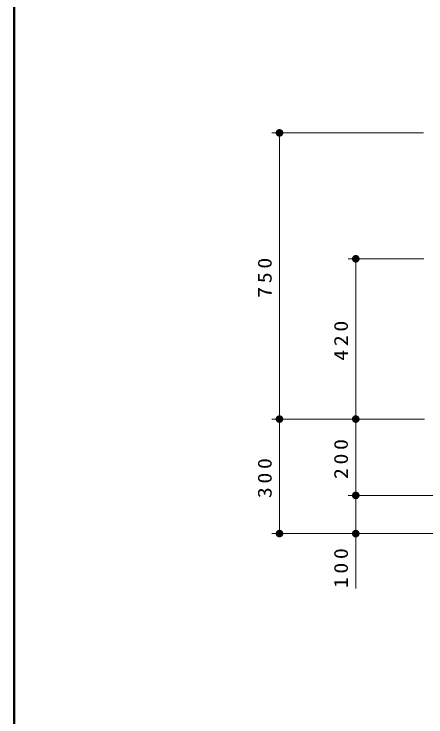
# Model space of a CAD drawing. Units: millimetres on the paper, scale 1:20. Extents: x -365 to 12, y -40 to 257.
# Drawn here: x -365 to -311, y 60.1 to 152.2 of the extents above; entities that cross this region are included whole.
import ezdxf

# ---------------------------------------------------------------- set-up
doc = ezdxf.new("R2010")
doc.units = ezdxf.units.MM
doc.layers.add('99', color=7, linetype='Continuous', lineweight=13)
doc.layers.add('CLASS1', color=7, linetype='Continuous', lineweight=25)
doc.styles.add('ＭＳ ゴシック', font='')
doc.styles.get('ＭＳ ゴシック').set_extended_font_data('MS Gothic')

# ---------------------------------------------------------------- blocks, each defined once
blk = doc.blocks.new('filled_dot')
at = {"color": 0, "linetype": 'Continuous', "lineweight": -2, "const_width": 1.25}
blk.add_lwpolyline([(-0.625, 0, 1), (0.625, 0, 1)], format="xyb", close=True, dxfattribs=at)

msp = doc.modelspace()

# ---------------------------------------------------------------- linework, layer by layer
at = {"layer": '99', "lineweight": 50}
msp.add_line((-365, 257), (-365, 0), dxfattribs=at)
at = {"layer": 'CLASS1', "lineweight": 13}
for p, q in [((-311.298, 136.643), (-331.198, 136.643)), ((-330.198, 99.143), (-330.198, 136.643)), ((-311.286, 120.145), (-321.198, 120.145)), ((-320.198, 99.143), (-320.198, 120.145)), ((-311.198, 99.143), (-331.198, 99.143)), ((-330.198, 84.143), (-330.198, 99.143)), ((-311.198, 99.143), (-321.198, 99.143)), ((-320.198, 89.143), (-320.198, 99.143)), ((-307.423, 89.143), (-321.198, 89.143)), ((-320.198, 76.928), (-320.198, 89.143)), ((-307.423, 84.143), (-331.198, 84.143)), ((-307.423, 84.143), (-321.198, 84.143))]:
    msp.add_line(p, q, dxfattribs=at)

# ---------------------------------------------------------------- block references
at = {"layer": 'CLASS1', "lineweight": 13, "xscale": 0.4, "yscale": 0.4}
for p, rotation in [((-330.198, 136.643), 270), ((-320.198, 120.145), 270), ((-330.198, 99.143), 90), ((-330.198, 99.143), 270), ((-320.198, 99.143), 90), ((-320.198, 99.143), 270), ((-320.198, 89.143), 270), ((-330.198, 84.143), 90), ((-320.198, 84.143), 90)]:
    msp.add_blockref('filled_dot', p, dxfattribs=dict(at, rotation=rotation))

# ---------------------------------------------------------------- texts
at = {"layer": 'CLASS1', "char_height": 1.833, "attachment_point": 8, "rotation": 90, "style": 'ＭＳ ゴシック'}
for s, insert in [('\\T1.33;\\W1.15;750', (-331.198, 117.893)), ('\\T1.33;\\W1.15;420', (-321.198, 109.644)), ('\\T1.33;\\W1.15;200', (-321.198, 94.143)), ('\\T1.33;\\W1.15;300', (-331.198, 91.643)), ('\\T1.33;\\W1.15;100', (-321.198, 79.845))]:
    msp.add_mtext(s, dxfattribs=dict(at, insert=insert))

doc.saveas('drawing.dxf')
